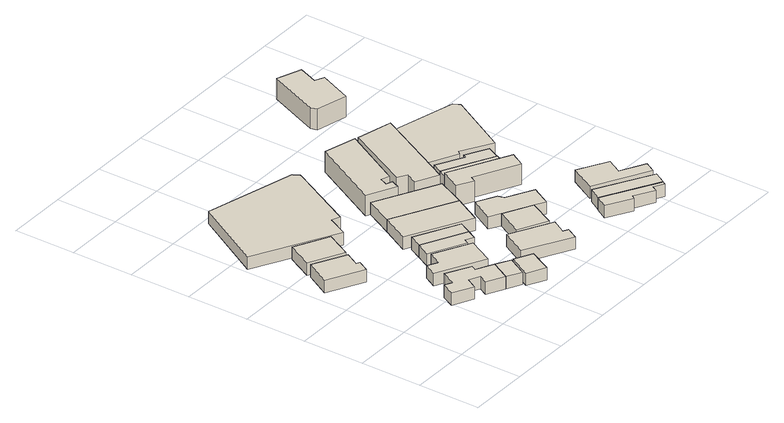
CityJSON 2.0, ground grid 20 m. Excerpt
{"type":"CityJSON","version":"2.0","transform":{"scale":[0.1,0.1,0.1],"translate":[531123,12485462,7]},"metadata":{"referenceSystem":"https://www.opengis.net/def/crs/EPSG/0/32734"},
"CityObjects":{
"building1":{"type":"Building","attributes":{"address":"4 Burns Road Salt River Cape Town","building":"house","building:levels":1,"building_height":4.1,"plus_code":"4FRW3FC6+6RC","ground_height":8.49,"roof_height":12.59},"geometry":[{"type":"Solid","lod":"1","boundaries":[[[[0,1,2,3]],[[1,4,5,2]],[[4,6,7,5]],[[6,8,9,7]],[[8,10,11,9]],[[10,0,3,11]],[[3,2,5,7,9,11]],[[10,8,6,4,1,0]]]]}]},
"building2":{"type":"Building","attributes":{"address":"15 Burns Road Salt River Cape Town","building":"house","building:levels":1,"building_height":4.1,"plus_code":"4FRW3FC6+4V4","ground_height":9.13,"roof_height":13.23},"geometry":[{"type":"Solid","lod":"1","boundaries":[[[[12,13,14,15]],[[13,16,17,14]],[[16,18,19,17]],[[18,20,21,19]],[[20,22,23,21]],[[22,24,25,23]],[[24,26,27,25]],[[26,28,29,27]],[[28,30,31,29]],[[30,32,33,31]],[[32,34,35,33]],[[34,12,15,35]],[[15,14,17,19,21,23,25,27,29,31,33,35]],[[34,32,30,28,26,24,22,20,18,16,13,12]]]]}]},
"building3":{"type":"Building","attributes":{"address":"2 Burns Road Salt River Cape Town","building":"house","building:levels":1,"building_height":4.1,"plus_code":"4FRW3FC6+7R7","ground_height":8.49,"roof_height":12.59},"geometry":[{"type":"Solid","lod":"1","boundaries":[[[[36,37,38,39]],[[37,40,41,38]],[[40,42,43,41]],[[42,36,39,43]],[[39,38,41,43]],[[42,40,37,36]]]]}]},
"building4":{"type":"Building","attributes":{"address":"13 Burns Road Salt River Cape Town","building":"house","building:levels":1,"building_height":4.1,"plus_code":"4FRW3FC6+4WC","ground_height":9.05,"roof_height":13.15},"geometry":[{"type":"Solid","lod":"1","boundaries":[[[[44,45,46,47]],[[45,48,49,46]],[[48,50,51,49]],[[50,52,53,51]],[[52,54,55,53]],[[54,44,47,55]],[[47,46,49,51,53,55]],[[54,52,50,48,45,44]]]]}]},
"building5":{"type":"Building","attributes":{"address":"13 Tennyson Street Salt River Cape Town","building":"house","building:levels":1,"building_height":4.1,"plus_code":"4FRW3FC6+3WM","ground_height":9.13,"roof_height":13.23},"geometry":[{"type":"Solid","lod":"1","boundaries":[[[[13,12,15,14]],[[12,56,57,15]],[[56,58,59,57]],[[58,13,14,59]],[[14,15,57,59]],[[58,56,12,13]]]]}]},
"building6":{"type":"Building","attributes":{"address":"13A Tennyson Street Salt River Cape Town","building":"house","building:levels":1,"building_height":4.1,"plus_code":"4FRW3FC6+3W9","ground_height":9.13,"roof_height":13.23},"geometry":[{"type":"Solid","lod":"1","boundaries":[[[[60,61,62,63]],[[61,64,65,62]],[[64,66,67,65]],[[66,60,63,67]],[[63,62,65,67]],[[66,64,61,60]]]]}]},
"building7":{"type":"Building","attributes":{"address":"Sterling Buildings 432 Albert Road Salt River Cape Town","building":"retail","building:levels":1,"building_height":4.1,"plus_code":"4FRW3FC6+8VJ","ground_height":7.78,"roof_height":11.88},"geometry":[{"type":"Solid","lod":"1","boundaries":[[[[68,69,70,71]],[[69,72,73,70]],[[72,74,75,73]],[[74,76,77,75]],[[76,78,79,77]],[[78,80,81,79]],[[80,68,71,81]],[[71,70,73,75,77,79,81]],[[80,78,76,74,72,69,68]]]]}]},
"building8":{"type":"Building","attributes":{"address":"11 Burns Road Salt River Cape Town","building":"house","building:levels":1,"building_height":4.1,"plus_code":"4FRW3FC6+5W7","ground_height":8.78,"roof_height":12.88},"geometry":[{"type":"Solid","lod":"1","boundaries":[[[[82,83,84,85]],[[83,86,87,84]],[[86,88,89,87]],[[88,90,91,89]],[[90,92,93,91]],[[92,82,85,93]],[[85,84,87,89,91,93]],[[92,90,88,86,83,82]]]]}]},
"building9":{"type":"Building","attributes":{"address":"9 Burns Road Salt River Cape Town","building":"house","building:levels":1,"building_height":4.1,"plus_code":"4FRW3FC6+5WG","ground_height":8.78,"roof_height":12.88},"geometry":[{"type":"Solid","lod":"1","boundaries":[[[[82,92,93,85]],[[92,94,95,93]],[[94,96,97,95]],[[96,82,85,97]],[[85,93,95,97]],[[96,94,92,82]]]]}]},
"building10":{"type":"Building","attributes":{"address":"10 Coleridge Road Salt River Cape Town","building":"house","building:levels":1,"building_height":4.1,"plus_code":"4FRW3FC6+3XX","ground_height":9.03,"roof_height":13.13},"geometry":[{"type":"Solid","lod":"1","boundaries":[[[[98,99,100,101]],[[99,102,103,100]],[[102,104,105,103]],[[104,106,107,105]],[[106,108,109,107]],[[108,98,101,109]],[[101,100,103,105,107,109]],[[108,106,104,102,99,98]]]]}]},
"building11":{"type":"Building","attributes":{"address":"7 Burns Road Salt River Cape Town","building":"house","building:levels":1,"building_height":4.1,"plus_code":"4FRW3FC6+6X2","ground_height":8.28,"roof_height":12.38},"geometry":[{"type":"Solid","lod":"1","boundaries":[[[[110,111,112,113]],[[111,114,115,112]],[[114,116,117,115]],[[116,110,113,117]],[[113,112,115,117]],[[116,114,111,110]]]]}]},
"building12":{"type":"Building","attributes":{"address":"5 Burns Road Salt River Cape Town","building":"house","building:levels":1,"building_height":4.1,"plus_code":"4FRW3FC6+6XP","ground_height":8.28,"roof_height":12.38},"geometry":[{"type":"Solid","lod":"1","boundaries":[[[[111,110,113,112]],[[110,118,119,113]],[[118,120,121,119]],[[120,111,112,121]],[[112,113,119,121]],[[120,118,110,111]]]]}]},
"building13":{"type":"Building","attributes":{"address":"8 Coleridge Road Salt River Cape Town","building":"house","building:levels":1,"building_height":4.1,"plus_code":"4FRW3FC7+42F","ground_height":8.66,"roof_height":12.76},"geometry":[{"type":"Solid","lod":"1","boundaries":[[[[122,123,124,125]],[[123,126,127,124]],[[126,128,129,127]],[[128,122,125,129]],[[125,124,127,129]],[[128,126,123,122]]]]}]},
"building14":{"type":"Building","attributes":{"address":"6A Coleridge Road Salt River Cape Town","building":"house","building:levels":1,"building_height":4.1,"plus_code":"4FRW3FC7+525","ground_height":8.66,"roof_height":12.76},"geometry":[{"type":"Solid","lod":"1","boundaries":[[[[123,122,125,124]],[[122,130,131,125]],[[130,132,133,131]],[[132,134,135,133]],[[134,136,137,135]],[[136,138,139,137]],[[138,140,141,139]],[[140,123,124,141]],[[124,125,131,133,135,137,139,141]],[[140,138,136,134,132,130,122,123]]]]}]},
"building15":{"type":"Building","attributes":{"address":"444 Albert Road Salt River Cape Town","building":"retail","building:levels":2,"building_height":6.9,"plus_code":"4FRW3FC6+8X9","ground_height":7.75,"roof_height":14.65},"geometry":[{"type":"Solid","lod":"1","boundaries":[[[[142,143,144,145]],[[143,146,147,144]],[[146,148,149,147]],[[148,150,151,149]],[[150,152,153,151]],[[152,154,155,153]],[[154,156,157,155]],[[156,142,145,157]],[[145,144,147,149,151,153,155,157]],[[156,154,152,150,148,146,143,142]]]]}]},
"building16":{"type":"Building","attributes":{"address":"6 Coleridge Road Salt River Cape Town","building":"house","building:levels":2,"building_height":6.9,"plus_code":"4FRW3FC7+632","ground_height":8.57,"roof_height":15.47},"geometry":[{"type":"Solid","lod":"1","boundaries":[[[[158,159,160,161]],[[159,162,163,160]],[[162,164,165,163]],[[164,166,167,165]],[[166,168,169,167]],[[168,158,161,169]],[[161,160,163,165,167,169]],[[168,166,164,162,159,158]]]]}]},
"building17":{"type":"Building","attributes":{"address":"448 Albert Road Salt River Cape Town","building":"retail","building:levels":2,"building_height":6.9,"plus_code":"4FRW3FC7+832","ground_height":7.75,"roof_height":14.65},"geometry":[{"type":"Solid","lod":"1","boundaries":[[[[170,171,172,173]],[[171,174,175,172]],[[174,176,177,175]],[[176,178,179,177]],[[178,180,181,179]],[[180,182,183,181]],[[182,170,173,183]],[[173,172,175,177,179,181,183]],[[182,180,178,176,174,171,170]]]]}]},
"building18":{"type":"Building","attributes":{"address":"4 Coleridge Road Salt River Cape Town","building":"house","building:levels":1,"building_height":4.1,"plus_code":"4FRW3FC7+63G","ground_height":8.26,"roof_height":12.36},"geometry":[{"type":"Solid","lod":"1","boundaries":[[[[184,185,186,187]],[[185,188,189,186]],[[188,190,191,189]],[[190,192,193,191]],[[192,194,195,193]],[[194,184,187,195]],[[187,186,189,191,193,195]],[[194,192,190,188,185,184]]]]}]},
"building19":{"type":"Building","attributes":{"address":"Coleridge Road Salt River Cape Town","building":"house","building:levels":1,"building_height":4.1,"plus_code":"4FRW3FC7+348","ground_height":9.03,"roof_height":13.13},"geometry":[{"type":"Solid","lod":"1","boundaries":[[[[196,197,198,199]],[[197,200,201,198]],[[200,202,203,201]],[[202,204,205,203]],[[204,206,207,205]],[[206,208,209,207]],[[208,210,211,209]],[[210,196,199,211]],[[199,198,201,203,205,207,209,211]],[[210,208,206,204,202,200,197,196]]]]}]},
"building20":{"type":"Building","attributes":{"address":"2 Coleridge Road Salt River Cape Town","building":"house","building:levels":1,"building_height":4.1,"plus_code":"4FRW3FC7+63Q","ground_height":8.07,"roof_height":12.17},"geometry":[{"type":"Solid","lod":"1","boundaries":[[[[212,213,214,215]],[[213,216,217,214]],[[216,218,219,217]],[[218,220,221,219]],[[220,222,223,221]],[[222,212,215,223]],[[215,214,217,219,221,223]],[[222,220,218,216,213,212]]]]}]},
"building21":{"type":"Building","attributes":{"address":"Coleridge Road Salt River Cape Town","building":"house","building:levels":1,"building_height":4.1,"plus_code":"4FRW3FC7+35C","ground_height":9.15,"roof_height":13.25},"geometry":[{"type":"Solid","lod":"1","boundaries":[[[[224,225,226,227]],[[225,228,229,226]],[[228,230,231,229]],[[230,224,227,231]],[[227,226,229,231]],[[230,228,225,224]]]]}]},
"building22":{"type":"Building","attributes":{"address":"7 Coleridge Road Salt River Cape Town","building":"house","building:levels":1,"building_height":4.1,"plus_code":"4FRW3FC7+35R","ground_height":9.15,"roof_height":13.25},"geometry":[{"type":"Solid","lod":"1","boundaries":[[[[232,233,234,235]],[[233,236,237,234]],[[236,238,239,237]],[[238,240,241,239]],[[240,242,243,241]],[[242,232,235,243]],[[235,234,237,239,241,243]],[[242,240,238,236,233,232]]]]}]},
"building23":{"type":"Building","attributes":{"address":"450 Albert Road Salt River Cape Town","building":"retail","building:levels":1,"building_height":4.1,"plus_code":"4FRW3FC7+74P","ground_height":7.75,"roof_height":11.85},"geometry":[{"type":"Solid","lod":"1","boundaries":[[[[171,170,244,245]],[[170,246,247,244]],[[246,248,249,247]],[[248,250,251,249]],[[250,252,253,251]],[[252,254,255,253]],[[254,171,245,255]],[[245,244,247,249,251,253,255]],[[254,252,250,248,246,170,171]]]]}]},
"building24":{"type":"Building","attributes":{"address":"47 Westminster Road Salt River Cape Town","building":"retail","building:levels":2,"building_height":6.9,"plus_code":"4FRW3FC7+C4C","ground_height":7.04,"roof_height":13.94},"geometry":[{"type":"Solid","lod":"1","boundaries":[[[[256,257,258,259]],[[257,260,261,258]],[[260,262,263,261]],[[262,264,265,263]],[[264,266,267,265]],[[266,268,269,267]],[[268,256,259,269]],[[259,258,261,263,265,267,269]],[[268,266,264,262,260,257,256]]]]}]}
},
"vertices":[
[171,516,15],[67,572,15],[67,572,56],[171,516,56],[22,491,15],[22,491,56],[137,428,15],[137,428,56],[158,466,15],[158,466,56],[147,472,15],[147,472,56],
[328,83,21],[363,147,21],[363,147,62],[328,83,62],[309,176,21],[309,176,62],[317,192,21],[317,192,62],[240,233,21],[240,233,62],[215,186,21],[215,186,62],[191,199,21],[191,199,62],[169,157,21],[169,157,62],[233,123,21],[233,123,62],[253,159,21],[253,159,62],[287,141,21],[287,141,62],[272,113,21],[272,113,62],
[221,612,15],[112,668,15],[112,668,56],[221,612,56],[68,584,15],[68,584,56],[177,528,15],[177,528,56],
[302,324,21],[279,280,21],[279,280,62],[302,324,62],[245,298,21],[245,298,62],[223,257,21],[223,257,62],[375,178,21],[375,178,62],[420,262,21],[420,262,62],
[374,58,21],[374,58,62],[409,122,21],[409,122,62],
[415,121,21],[376,47,21],[376,47,62],[415,121,62],[434,17,21],[434,17,62],[472,91,21],[472,91,62],
[137,975,8],[5,745,8],[5,745,49],[137,975,49],[268,602,8],[268,602,49],[301,667,8],[301,667,49],[328,656,8],[328,656,49],[443,876,8],[443,876,49],[431,898,8],[431,898,49],
[325,381,18],[301,336,18],[301,336,59],[325,381,59],[414,278,18],[414,278,59],[422,292,18],[422,292,59],[448,278,18],[448,278,59],[464,309,18],[464,309,59],
[486,350,18],[486,350,59],[346,423,18],[346,423,59],
[635,86,20],[619,95,20],[619,95,61],[635,86,61],[645,141,20],[645,141,61],[512,213,20],[512,213,61],[466,129,20],[466,129,61],[614,48,20],[614,48,61],
[588,431,13],[389,538,13],[389,538,54],[588,431,54],[339,447,13],[339,447,54],[539,340,13],[539,340,54],
[633,523,13],[633,523,54],[435,628,13],[435,628,54],
[687,244,17],[596,291,17],[596,291,58],[687,244,58],[551,206,17],[551,206,58],[643,159,17],[643,159,58],
[721,225,17],[721,225,58],[755,288,17],[755,288,58],[671,334,17],[671,334,58],[665,354,17],[665,354,58],[603,388,17],[603,388,58],[561,312,17],[561,312,58],
[550,869,8],[428,641,8],[428,641,76],[550,869,76],[519,594,8],[519,594,76],[531,622,8],[531,622,76],[511,630,8],[511,630,76],[522,655,8],[522,655,76],[549,645,8],[549,645,76],[654,840,8],[654,840,76],
[834,421,16],[643,522,16],[643,522,85],[834,421,85],[608,456,16],[608,456,85],[658,429,16],[658,429,85],[668,447,16],[668,447,85],[808,373,16],[808,373,85],
[689,633,8],[780,808,8],[780,808,76],[689,633,76],[663,836,8],[663,836,76],[555,625,8],[555,625,76],[586,607,8],[586,607,76],[566,571,8],[566,571,76],[637,533,8],[637,533,76],
[842,482,13],[683,566,13],[683,566,54],[842,482,54],[664,531,13],[664,531,54],[752,485,13],[752,485,54],[747,475,13],[747,475,54],[818,437,13],[818,437,54],
[819,117,20],[796,78,20],[796,78,61],[819,117,61],[875,33,20],[875,33,61],[883,43,20],[883,43,61],[946,7,20],[946,7,61],[955,24,20],[955,24,61],[987,6,20],[987,6,61],[994,17,20],[994,17,61],
[683,566,11],[842,482,11],[842,482,52],[683,566,52],[863,525,11],[863,525,52],[792,564,11],[792,564,52],[787,553,11],[787,553,52],[701,600,11],[701,600,52],
[819,117,22],[994,17,22],[994,17,62],[819,117,62],[1017,56,22],[1017,56,62],[842,156,22],[842,156,62],
[900,254,22],[852,169,22],[852,169,62],[900,254,62],[1025,74,22],[1025,74,62],[1045,109,22],[1045,109,62],[967,152,22],[967,152,62],[994,201,22],[994,201,62],
[689,633,48],[780,808,48],[797,580,8],[797,580,48],[804,590,8],[804,590,48],[902,533,8],[902,533,48],[1011,730,8],[1011,730,48],[1000,751,8],[1000,751,48],
[830,997,0],[876,1105,0],[876,1105,69],[830,997,69],[846,1119,0],[846,1119,69],[871,1181,0],[871,1181,69],[793,1211,0],[793,1211,69],[722,1043,0],[722,1043,69],[728,1023,0],[728,1023,69]
]}
